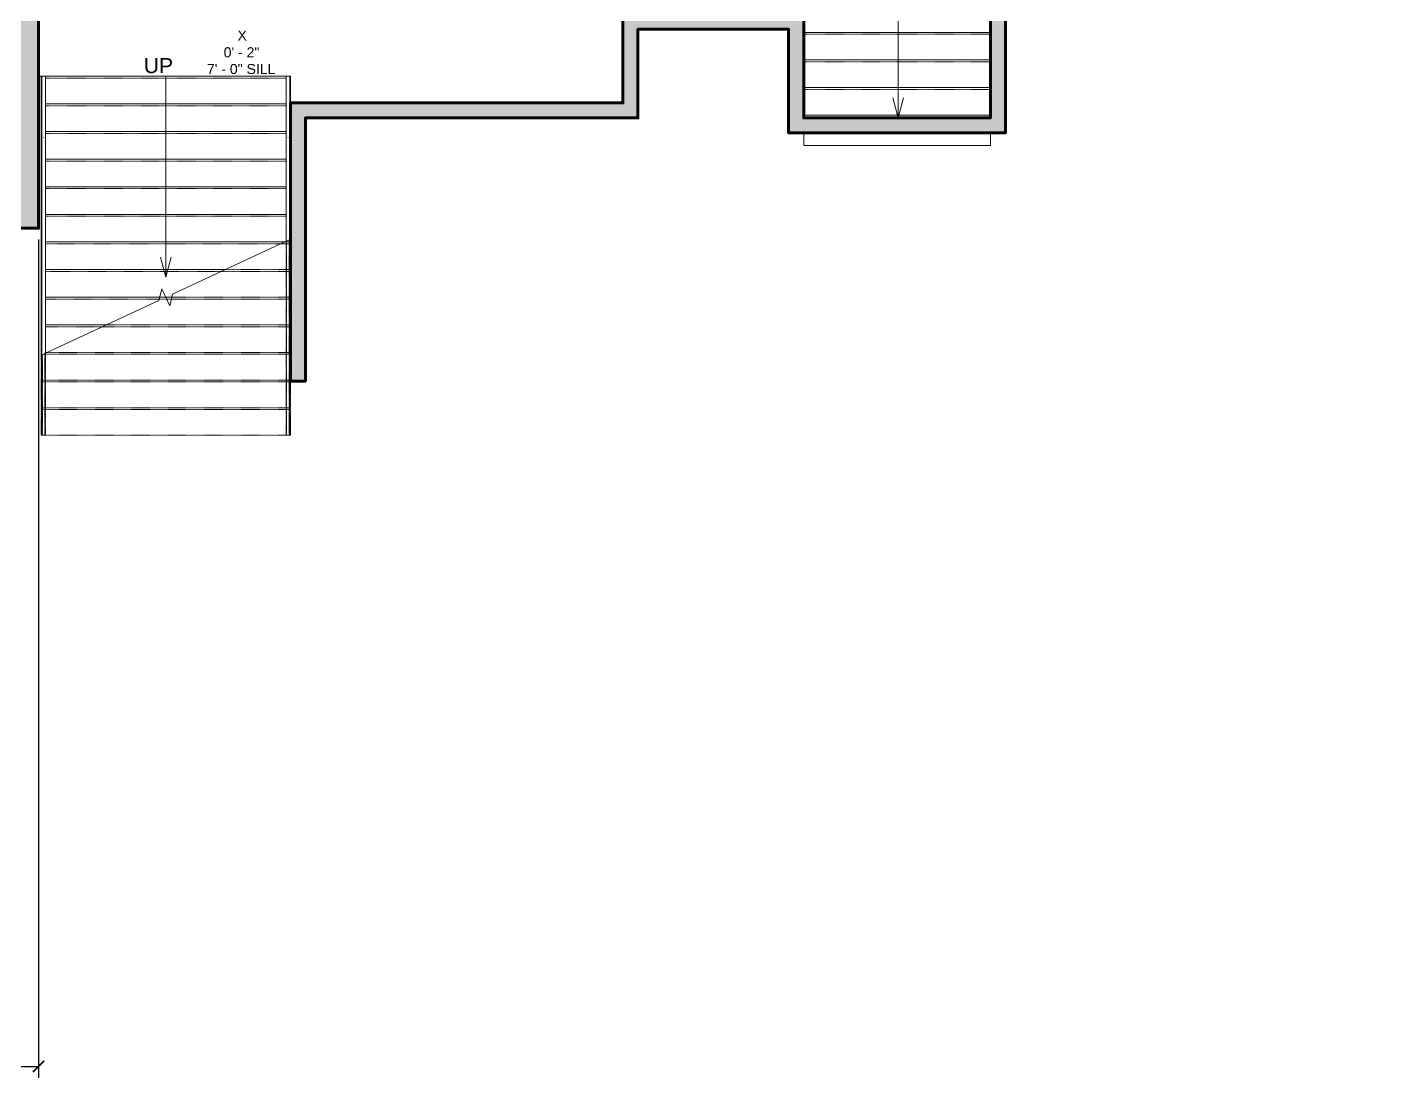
# Model space of a CAD drawing. Header units: inches. Extents: x -2078 to 106214, y -964 to 6385.
# Drawn here: x 23042 to 23585, y 3383 to 3802 of the extents above; entities that cross this region are included whole.
import ezdxf

# ---------------------------------------------------------------- set-up
doc = ezdxf.new("R2010")
doc.units = ezdxf.units.IN
doc.header["$MEASUREMENT"] = 0
doc.linetypes.add('Overhead 1_16_', pattern=[0.101562, 0.0625, -0.039062])
for name, color, linetype, lineweight in [('A-ANNO', 2, 'Continuous', 5), ('A-ANNO-DIMS', 1, 'Continuous', 9), ('A-FLOR', 6, 'Continuous', 18), ('A-RAILING', 4, 'Continuous', 9), ('A-STRS', 4, 'Continuous', 9), ('A-STRS-MBND', 31, 'Overhead 1_16_', 9), ('A-WALL', 3, 'Continuous', 40), ('S-STRS-ANNO', 31, 'Continuous', 9), ('S-STRS-MBND', 31, 'Continuous', 9)]:
    doc.layers.add(name, color=color, linetype=linetype, lineweight=lineweight)
doc.layers.add('A-HATCH', color=9, linetype='Continuous')
doc.styles.add('Arial', font='arial.ttf')
doc.styles.add('Arial_2', font='arial.ttf', dxfattribs={"height": 3})
doc.styles.add('JC', font='arial.ttf', dxfattribs={"height": 0.125})
doc.dimstyles.new('JC-DIMS', dxfattribs={"dimtxt": 0.125, "dimasz": 0.09375, "dimexe": 0.09375, "dimexo": 0.09375, "dimgap": 0.046875, "dimtad": 1, "dimdec": 1, "dimzin": 0, "dimdsep": 46, "dimlunit": 4, "dimtxsty": 'JC', "dimblk": 'ARCHTICK', "dimcen": 0.09, "dimclrd": 1, "dimclre": 1, "dimclrt": 256, "dimadec": 0, "dimazin": 0, "dimtfac": 1, "dimtdec": 1, "dimtofl": 0, "dimtmove": 1, "dimatfit": 3, "dimfxl": 1, "dimtolj": 1, "dimtzin": 0, "dimarcsym": 0})

# ---------------------------------------------------------------- blocks, each defined once
blk = doc.blocks.new('Railing - Railing-1593756-2nd Floor Plan')
at = {"layer": 'A-RAILING', "linetype": 'Overhead 1_16_'}
for p, q in [((652.99, -435.5), (652.99, -467.59)), ((652.99, -435.5), (652.99, -467.59)), ((652.99, -435.5), (652.99, -467.59)), ((652.99, -435.5), (652.99, -467.59)), ((652.99, -435.5), (652.99, -467.59)), ((653.99, -435.04), (653.99, -467.59)), ((653.99, -435.04), (653.99, -467.59)), ((653.99, -435.04), (653.99, -467.59)), ((653.99, -435.04), (653.99, -467.59)), ((653.99, -435.04), (653.99, -467.59)), ((653.99, -467.59), (652.99, -467.59)), ((653.99, -467.59), (652.99, -467.59)), ((653.99, -467.59), (652.99, -467.59)), ((653.99, -467.59), (652.99, -467.59)), ((653.99, -467.59), (652.99, -467.59))]:
    blk.add_line(p, q, dxfattribs=at)
blk = doc.blocks.new('Railing - Railing-1593760-2nd Floor Plan')
at = {"layer": 'A-RAILING', "linetype": 'Overhead 1_16_'}
for p, q in [((750.26, -390.15), (750.26, -467.59)), ((750.26, -390.15), (750.26, -467.59)), ((750.26, -390.15), (750.26, -467.59)), ((750.26, -390.15), (750.26, -467.59)), ((750.26, -390.15), (750.26, -467.59)), ((751.26, -389.68), (751.26, -467.59)), ((751.26, -389.68), (751.26, -467.59)), ((751.26, -389.68), (751.26, -467.59)), ((751.26, -389.68), (751.26, -467.59)), ((751.26, -389.68), (751.26, -467.59)), ((751.26, -467.59), (750.26, -467.59)), ((751.26, -467.59), (750.26, -467.59)), ((751.26, -467.59), (750.26, -467.59)), ((751.26, -467.59), (750.26, -467.59)), ((751.26, -467.59), (750.26, -467.59))]:
    blk.add_line(p, q, dxfattribs=at)
blk = doc.blocks.new('Top Rail Type - Top Rail_Internal_-1593766-2nd Floor Plan')
at = {"layer": 'A-RAILING'}
for p, q in [((652.74, -324.59), (652.74, -350.36)), ((654.24, -350.36), (654.24, -324.59)), ((653.57, -348.95), (653.41, -348.95))]:
    blk.add_line(p, q, dxfattribs=at)
at = {"layer": 'A-RAILING', "flags": 128}
blk.add_lwpolyline([(653.41, -324.59), (653.49, -324.59), (653.57, -324.59)], dxfattribs=at)
blk = doc.blocks.new('Top Rail Type - Top Rail_Internal_-V6-2nd Floor Plan')
at = {"layer": 'A-RAILING'}
for p, q in [((654.24, -324.59), (652.74, -324.59)), ((652.74, -324.59), (652.74, -435.62)), ((654.24, -324.59), (654.24, -434.92)), ((652.74, -435.62), (654.24, -434.92))]:
    blk.add_line(p, q, dxfattribs=at)
at = {"layer": 'A-RAILING', "linetype": 'Overhead 1_16_'}
for p, q in [((652.74, -435.62), (652.74, -467.59)), ((654.24, -434.92), (654.24, -467.59)), ((654.24, -467.59), (652.74, -467.59))]:
    blk.add_line(p, q, dxfattribs=at)
blk = doc.blocks.new('Top Rail Type - Top Rail_Internal_-1593777-2nd Floor Plan')
at = {"layer": 'A-RAILING'}
for p, q in [((750.01, -324.59), (750.01, -350.36)), ((751.51, -350.36), (751.51, -324.59)), ((750.84, -348.95), (750.68, -348.95))]:
    blk.add_line(p, q, dxfattribs=at)
at = {"layer": 'A-RAILING', "flags": 128}
blk.add_lwpolyline([(750.68, -324.59), (750.76, -324.59), (750.84, -324.59)], dxfattribs=at)
blk = doc.blocks.new('Top Rail Type - Top Rail_Internal_-V7-2nd Floor Plan')
at = {"layer": 'A-RAILING'}
for p, q in [((751.51, -324.59), (750.01, -324.59)), ((750.01, -324.59), (750.01, -390.26)), ((751.51, -324.59), (751.51, -389.56)), ((750.01, -390.26), (751.51, -389.56))]:
    blk.add_line(p, q, dxfattribs=at)
at = {"layer": 'A-RAILING', "linetype": 'Overhead 1_16_'}
for p, q in [((750.01, -390.26), (750.01, -467.59)), ((751.51, -389.56), (751.51, -467.59)), ((751.51, -467.59), (750.01, -467.59))]:
    blk.add_line(p, q, dxfattribs=at)
blk = doc.blocks.new('_ArchTick')
at = {"color": 0, "linetype": 'ByBlock', "const_width": 0.15}
blk.add_lwpolyline([(-0.5, -0.5), (0.5, 0.5)], dxfattribs=at)
blk = doc.blocks.new('*D923')
at = {"layer": 'A-ANNO-DIMS', "color": 1, "lineweight": -2, "transparency": 16777216}
for p, q in [((23046.88, 3717.02), (23046.88, 3383.14)), ((21468.88, 3675.2), (21468.88, 3383.14)), ((21468.88, 3387.64), (23046.88, 3387.64))]:
    blk.add_line(p, q, dxfattribs=at)
at = {"layer": 'Defpoints', "color": 0, "transparency": 16777216}
for p in [(23046.88, 3721.52), (21468.88, 3679.7), (23046.88, 3387.64)]:
    blk.add_point(p, dxfattribs=at)
at = {"layer": 'A-ANNO-DIMS', "color": 1, "lineweight": -2, "transparency": 16777216, "xscale": 4.5, "yscale": 4.5, "zscale": 4.5, "rotation": 180}
blk.add_blockref('_ArchTick', (21468.88, 3387.64), dxfattribs=at)
at = {"layer": 'A-ANNO-DIMS', "color": 1, "lineweight": -2, "transparency": 16777216, "xscale": 4.5, "yscale": 4.5, "zscale": 4.5}
blk.add_blockref('_ArchTick', (23046.88, 3387.64), dxfattribs=at)
at = {"layer": 'A-ANNO-DIMS', "transparency": 16777216, "insert": (22257.88, 3392.95), "char_height": 6, "width": 0.5739, "attachment_point": 5, "style": 'JC'}
blk.add_mtext('\\A1;131\'-6"', dxfattribs=at)

msp = doc.modelspace()

# ---------------------------------------------------------------- hatches: boundary and pattern name
at = {"layer": 'A-HATCH'}
h = msp.add_hatch(color=256, dxfattribs=at)
h.dxf.hatch_style = 1
h.paths.add_polyline_path([(22085.881, 4616.348), (22072.881, 4616.348), (22072.881, 4545.348), (22085.881, 4545.348)])
h.paths.add_polyline_path([(22325.881, 4616.348), (22312.881, 4616.348), (22312.881, 4525.348), (22315.038, 4525.348), (22315.038, 4406.741), (22273.96, 4406.741), (22273.96, 4401.741), (22322.038, 4401.741), (22322.038, 4406.741), (22320.038, 4406.741), (22320.038, 4525.348), (22325.881, 4525.348)])
h.paths.add_polyline_path([(22565.881, 4616.348), (22552.881, 4616.348), (22552.881, 4525.693), (22560.881, 4525.693), (22560.881, 4406.741), (22547.46, 4406.741), (22547.46, 4401.741), (22570.881, 4401.741), (22570.881, 4406.741), (22565.881, 4406.741)])
h.paths.add_polyline_path([(22441.881, 4567.741), (22436.881, 4567.741), (22436.881, 4406.741), (22416.46, 4406.741), (22416.46, 4401.741), (22448.038, 4401.741), (22448.038, 4406.741), (22441.881, 4406.741)])
h.paths.add_polyline_path([(22686.881, 4567.741), (22681.881, 4567.741), (22681.881, 4406.741), (22667.881, 4406.741), (22667.881, 4401.741), (22686.881, 4401.741)])
h.paths.add_polyline_path([(22619.881, 4406.741), (22606.881, 4406.741), (22606.881, 4401.741), (22619.881, 4401.741)])
h.paths.add_polyline_path([(22804.881, 4616.193), (22792.881, 4616.193), (22792.881, 4526.741), (22804.881, 4526.741)])
h.paths.add_polyline_path([(23044.881, 4616.193), (23032.881, 4616.193), (23032.881, 4525.693), (23044.881, 4525.693)])
h.paths.add_polyline_path([(23285.875, 4616.193), (23272.875, 4616.193), (23272.875, 4524.741), (23278.875, 4524.741), (23278.875, 4525.693), (23284.875, 4525.693), (23284.875, 4532.241), (23285.875, 4532.241), (23285.875, 4563.741), (23409.875, 4563.741), (23409.875, 4533.741), (23375.591, 4533.741), (23375.591, 4524.717), (23381.591, 4524.717), (23381.591, 4525.741), (23421.875, 4525.741), (23421.875, 4616.193), (23409.875, 4616.193), (23409.875, 4573.741), (23285.875, 4573.741)])
h.paths.add_polyline_path([(23419.875, 4441.741), (23422.162, 4441.741), (23422.162, 4451.741), (23381.591, 4451.741), (23381.591, 4452.717), (23375.591, 4452.717), (23375.591, 4451.741), (23375.162, 4451.741), (23375.162, 4449.741), (23278.875, 4449.741), (23278.875, 4452.741), (23272.875, 4452.741), (23272.875, 4449.741), (23270.76, 4449.741), (23270.76, 4429.741), (23274.76, 4429.741), (23274.76, 4424.82), (23279.76, 4424.82), (23279.76, 4441.741), (23409.875, 4441.741), (23409.875, 4338.285), (23337.125, 4338.285), (23337.125, 4336.741), (23279.76, 4336.741), (23279.76, 4341.241), (23274.76, 4341.241), (23274.76, 4324.741), (23279.76, 4324.741), (23279.76, 4330.741), (23337.125, 4330.741), (23337.125, 4329.285), (23409.875, 4329.285), (23409.875, 4223.741), (23279.76, 4223.741), (23279.76, 4235.241), (23274.76, 4235.241), (23274.76, 4214.741), (23279.76, 4214.741), (23279.76, 4217.741), (23410.875, 4217.741), (23410.875, 4099.741), (23279.76, 4099.741), (23279.76, 4127.241), (23274.76, 4127.241), (23274.76, 4113.741), (23269.76, 4113.741), (23269.76, 4097.741), (23244.875, 4097.741), (23244.875, 4092.741), (23410.875, 4092.741), (23410.875, 3999.741), (23285.875, 3999.741), (23285.875, 4016.741), (23273.875, 4016.741), (23273.875, 3980.741), (23201.875, 3980.741), (23201.875, 3970.741), (23222.875, 3970.741), (23222.875, 3950.741), (23228.875, 3950.741), (23228.875, 3970.741), (23285.875, 3970.741), (23285.875, 3993.741), (23410.875, 3993.741), (23410.875, 3874.741), (23228.875, 3874.741), (23228.875, 3914.741), (23222.875, 3914.741), (23222.875, 3874.741), (23208.695, 3874.741), (23208.695, 3866.741), (23410.875, 3866.741), (23410.875, 3830.741), (23425.88, 3830.741), (23425.88, 3765.442), (23351.538, 3765.442), (23351.538, 3806.796), (23279.538, 3806.796), (23279.538, 3771.442), (23147.149, 3771.442), (23147.149, 3660.599), (23153.149, 3660.599), (23153.149, 3765.442), (23285.538, 3765.442), (23285.538, 3800.796), (23345.538, 3800.796), (23345.538, 3759.442), (23431.88, 3759.442), (23431.88, 3836.741), (23419.875, 3836.741), (23419.875, 4231.242), (23584.881, 4231.242), (23584.881, 4241.242), (23419.875, 4241.242), (23419.875, 4341.704)])
h.paths.add_polyline_path([(23279.76, 4288.741), (23274.76, 4288.741), (23274.76, 4283.241), (23279.76, 4283.241)], flags=17)
h.paths.add_polyline_path([(23279.76, 4388.82), (23274.76, 4388.82), (23274.76, 4377.241), (23279.76, 4377.241)], flags=17)
h.paths.add_polyline_path([(23196.875, 4097.741), (23187.37, 4097.741), (23182.992, 4092.335), (23187.655, 4088.559), (23191.042, 4092.741), (23196.875, 4092.741)], flags=17)
h.paths.add_polyline_path([(23164.999, 4060.582), (23160.337, 4064.358), (23157.875, 4061.318), (23157.875, 4049.741), (23163.875, 4049.741), (23163.875, 4059.193)], flags=17)
h.paths.add_polyline_path([(23163.875, 4013.741), (23157.875, 4013.741), (23157.875, 3980.741), (23155.875, 3980.741), (23155.875, 3970.741), (23165.875, 3970.741), (23165.875, 3980.741), (23163.875, 3980.741)], flags=17)
h.paths.add_polyline_path([(22152.381, 3976.741), (22150.881, 3976.741), (22150.881, 3980.741), (22085.881, 3980.741), (22085.881, 4017.381), (22072.881, 4017.381), (22072.881, 3980.741), (22067.881, 3980.741), (22067.881, 3970.741), (22152.381, 3970.741)])
h.paths.add_polyline_path([(22197.881, 4334.741), (22189.881, 4334.741), (22189.881, 4008.741), (22190.881, 4008.741), (22190.881, 3976.741), (22188.381, 3976.741), (22188.381, 3970.741), (22198.381, 3970.741), (22198.381, 3976.741), (22196.881, 3976.741), (22196.881, 4008.741), (22197.881, 4008.741)])
h = msp.add_hatch(color=256, dxfattribs=at)
h.dxf.hatch_style = 1
h.paths.add_polyline_path([(23046.881, 3866.741), (23046.695, 3866.741), (23046.695, 3874.741), (23046.881, 3874.741), (23046.881, 3895.771), (23033.881, 3895.771), (23033.881, 3893.521), (23028.881, 3893.521), (23028.881, 3888.521), (23033.881, 3888.521), (23033.881, 3848.521), (22989.881, 3848.521), (22989.881, 3842.521), (23026.881, 3842.521), (23026.881, 3727.521), (23026.881, 3721.521), (23046.881, 3721.521)])

# ---------------------------------------------------------------- linework, layer by layer
at = {"layer": 'A-ANNO'}
for p, q in [((23389.146, 3836.73), (23389.146, 3765.442)), ((23097.515, 3782.038), (23097.515, 3705.038)), ((23389.146, 3765.442), (23387.002, 3773.442)), ((23389.146, 3765.442), (23391.289, 3773.442)), ((23097.515, 3702.038), (23095.372, 3710.038)), ((23097.515, 3702.038), (23099.659, 3710.038))]:
    msp.add_line(p, q, dxfattribs=at)
at = {"layer": 'A-FLOR'}
msp.add_line((23046.881, 3782.038), (23047.881, 3782.038), dxfattribs=at)
at = {"layer": 'A-STRS'}
for p, q in [((23425.88, 3799.53), (23351.538, 3799.53)), ((23425.88, 3788.53), (23351.538, 3788.53)), ((23048.131, 3782.038), (23047.881, 3782.038)), ((23047.881, 3782.038), (23047.881, 3771.038)), ((23145.399, 3782.038), (23049.631, 3782.038)), ((23147.149, 3782.038), (23146.899, 3782.038)), ((23147.149, 3782.038), (23147.149, 3771.442)), ((23425.88, 3777.53), (23351.538, 3777.53)), ((23047.881, 3771.038), (23047.881, 3760.038)), ((23048.131, 3771.038), (23047.881, 3771.038)), ((23145.399, 3771.038), (23049.631, 3771.038)), ((23147.149, 3771.038), (23146.899, 3771.038)), ((23425.88, 3766.53), (23351.538, 3766.53)), ((23047.881, 3760.038), (23047.881, 3749.038)), ((23048.131, 3760.038), (23047.881, 3760.038)), ((23145.399, 3760.038), (23049.631, 3760.038)), ((23147.149, 3760.038), (23146.899, 3760.038)), ((23351.538, 3759.442), (23351.538, 3754.442)), ((23425.88, 3754.442), (23351.538, 3754.442)), ((23425.88, 3759.442), (23425.88, 3754.442)), ((23047.881, 3749.038), (23047.881, 3738.038)), ((23048.131, 3749.038), (23047.881, 3749.038)), ((23145.399, 3749.038), (23049.631, 3749.038)), ((23147.149, 3749.038), (23146.899, 3749.038)), ((23047.881, 3738.038), (23047.881, 3727.038)), ((23048.131, 3738.038), (23047.881, 3738.038)), ((23145.399, 3738.038), (23049.631, 3738.038)), ((23147.149, 3738.038), (23146.899, 3738.038)), ((23047.881, 3727.038), (23047.881, 3716.038)), ((23048.131, 3727.038), (23047.881, 3727.038)), ((23145.399, 3727.038), (23049.631, 3727.038)), ((23147.149, 3727.038), (23146.899, 3727.038)), ((23047.881, 3716.038), (23047.881, 3705.038)), ((23048.131, 3716.038), (23047.881, 3716.038)), ((23144.694, 3716.038), (23049.631, 3716.038)), ((23047.881, 3705.038), (23047.881, 3694.038)), ((23048.131, 3705.038), (23047.881, 3705.038)), ((23121.105, 3705.038), (23049.631, 3705.038)), ((23047.881, 3694.038), (23047.881, 3683.038)), ((23048.131, 3694.038), (23047.881, 3694.038)), ((23095.104, 3694.038), (23049.631, 3694.038)), ((23099.926, 3694.038), (23097.515, 3694.038)), ((23047.881, 3683.038), (23047.881, 3672.038)), ((23048.131, 3683.038), (23047.881, 3683.038)), ((23073.926, 3683.038), (23049.631, 3683.038)), ((23047.881, 3672.038), (23047.881, 3670.893)), ((23048.131, 3672.038), (23047.881, 3672.038)), ((23050.336, 3672.038), (23049.631, 3672.038))]:
    msp.add_line(p, q, dxfattribs=at)
at = {"layer": 'A-STRS', "linetype": 'Overhead 1_16_'}
for p, q in [((23425.88, 3798.78), (23351.538, 3798.78)), ((23425.88, 3787.78), (23351.538, 3787.78)), ((23048.131, 3781.288), (23047.881, 3781.288)), ((23145.399, 3781.288), (23049.631, 3781.288)), ((23147.149, 3781.288), (23146.899, 3781.288)), ((23425.88, 3776.78), (23351.538, 3776.78)), ((23048.131, 3770.288), (23047.881, 3770.288)), ((23145.399, 3770.288), (23049.631, 3770.288)), ((23147.149, 3770.288), (23146.899, 3770.288)), ((23425.88, 3765.78), (23351.538, 3765.78)), ((23048.131, 3759.288), (23047.881, 3759.288)), ((23145.399, 3759.288), (23049.631, 3759.288)), ((23147.149, 3759.288), (23146.899, 3759.288)), ((23048.131, 3748.288), (23047.881, 3748.288)), ((23145.399, 3748.288), (23049.631, 3748.288)), ((23147.149, 3748.288), (23146.899, 3748.288)), ((23048.131, 3737.288), (23047.881, 3737.288)), ((23145.399, 3737.288), (23049.631, 3737.288)), ((23147.149, 3737.288), (23146.899, 3737.288)), ((23048.131, 3726.288), (23047.881, 3726.288)), ((23145.399, 3726.288), (23049.631, 3726.288)), ((23147.149, 3726.288), (23146.899, 3726.288)), ((23048.131, 3715.288), (23047.881, 3715.288)), ((23143.086, 3715.288), (23049.631, 3715.288)), ((23048.131, 3704.288), (23047.881, 3704.288)), ((23119.496, 3704.288), (23049.631, 3704.288)), ((23048.131, 3693.288), (23047.881, 3693.288)), ((23094.922, 3693.288), (23049.631, 3693.288)), ((23099.744, 3693.288), (23097.865, 3693.288)), ((23048.131, 3682.288), (23047.881, 3682.288)), ((23072.317, 3682.288), (23049.631, 3682.288)), ((23048.131, 3671.288), (23047.881, 3671.288))]:
    msp.add_line(p, q, dxfattribs=at)
at = {"layer": 'A-STRS-MBND'}
for p, q in [((23147.149, 3715.288), (23143.086, 3715.288)), ((23147.149, 3716.038), (23144.694, 3716.038)), ((23147.149, 3704.288), (23119.496, 3704.288)), ((23147.149, 3705.038), (23121.105, 3705.038)), ((23097.865, 3693.288), (23094.922, 3693.288)), ((23097.515, 3694.038), (23095.104, 3694.038)), ((23147.149, 3693.288), (23099.744, 3693.288)), ((23147.149, 3694.038), (23099.926, 3694.038)), ((23147.149, 3693.42), (23147.149, 3639.038)), ((23147.149, 3682.288), (23072.317, 3682.288)), ((23147.149, 3683.038), (23073.926, 3683.038)), ((23047.881, 3670.893), (23047.881, 3639.038)), ((23147.149, 3671.288), (23048.728, 3671.288)), ((23147.149, 3672.038), (23050.336, 3672.038)), ((23147.149, 3661.038), (23047.881, 3661.038)), ((23147.149, 3660.288), (23047.881, 3660.288)), ((23147.149, 3650.038), (23047.881, 3650.038)), ((23147.149, 3649.288), (23047.881, 3649.288)), ((23147.149, 3639.038), (23047.881, 3639.038))]:
    msp.add_line(p, q, dxfattribs=at)
at = {"layer": 'A-WALL', "lineweight": 60}
for points in [[(22815.883, 3721.521), (22816.382, 3721.521), (23026.881, 3721.521), (23046.881, 3721.521), (23046.881, 3866.741), (23046.695, 3866.741), (23046.695, 3874.741), (23046.881, 3874.741), (23046.881, 3895.771), (23033.881, 3895.771), (23033.881, 3893.521), (23028.881, 3893.521), (23028.881, 3888.521), (23033.881, 3888.521), (23033.881, 3848.521), (22989.881, 3848.521), (22989.881, 3842.521), (23026.881, 3842.521), (23026.881, 3727.521), (22816.382, 3727.521), (22815.883, 3727.521)], [(23279.538, 3806.796), (23279.538, 3771.442), (23147.149, 3771.442), (23147.149, 3660.599), (23153.149, 3660.599), (23153.149, 3765.442), (23285.538, 3765.442), (23285.538, 3800.796), (23345.538, 3800.796), (23345.538, 3759.442), (23431.88, 3759.442), (23431.88, 3836.741)], [(23425.88, 3830.741), (23425.88, 3765.442), (23351.538, 3765.442), (23351.538, 3806.796)]]:
    msp.add_lwpolyline(points, dxfattribs=at)
at = {"layer": 'S-STRS-ANNO'}
msp.add_line((23097.515, 3705.038), (23097.515, 3702.038), dxfattribs=at)
at = {"layer": 'S-STRS-MBND'}
for p, q in [((23100.234, 3695.306), (23147.149, 3717.183)), ((23094.796, 3692.77), (23095.93, 3697.437)), ((23095.93, 3697.437), (23099.1, 3690.639)), ((23099.1, 3690.639), (23100.234, 3695.306)), ((23049.631, 3671.709), (23094.796, 3692.77)), ((23047.881, 3670.893), (23048.131, 3671.01))]:
    msp.add_line(p, q, dxfattribs=at)

# ---------------------------------------------------------------- block references
at = {"layer": 'A-RAILING'}
for name in ['Top Rail Type - Top Rail_Internal_-1593766-2nd Floor Plan', 'Top Rail Type - Top Rail_Internal_-V6-2nd Floor Plan', 'Top Rail Type - Top Rail_Internal_-1593777-2nd Floor Plan', 'Top Rail Type - Top Rail_Internal_-V7-2nd Floor Plan', 'Railing - Railing-1593760-2nd Floor Plan', 'Railing - Railing-1593756-2nd Floor Plan']:
    msp.add_blockref(name, (22395.391, 4106.63), dxfattribs=at)

# ---------------------------------------------------------------- texts
at = {"layer": 'A-ANNO', "char_height": 4, "attachment_point": 1, "style": 'Arial_2'}
for s, insert, width in [('X', (23126.082, 3800.261), 4.646), ('0\' - 2"', (23120.582, 3793.594), 17.978), ('7\' - 0" SILL', (23113.915, 3786.928), 34.138)]:
    msp.add_mtext(s, dxfattribs=dict(at, insert=insert, width=width))
at = {"layer": 'A-ANNO', "insert": (23088.798, 3789.291), "char_height": 6, "width": 13.90064, "attachment_point": 1, "line_spacing_factor": 0.941778, "style": 'Arial'}
msp.add_mtext('UP', dxfattribs=at)

# ---------------------------------------------------------------- dimensions: what is measured, and where the dimension line sits
at = {"layer": 'A-ANNO-DIMS'}
dim = msp.add_linear_dim(base=(23046.881, 3387.639), p1=(21468.881, 3679.705), p2=(23046.881, 3721.521), dimstyle='JC-DIMS', dxfattribs=at)
dim.commit()
dim.dimension.update_dxf_attribs({"geometry": '*D923', "text_midpoint": (22257.881, 3392.955)})

doc.saveas('drawing.dxf')
